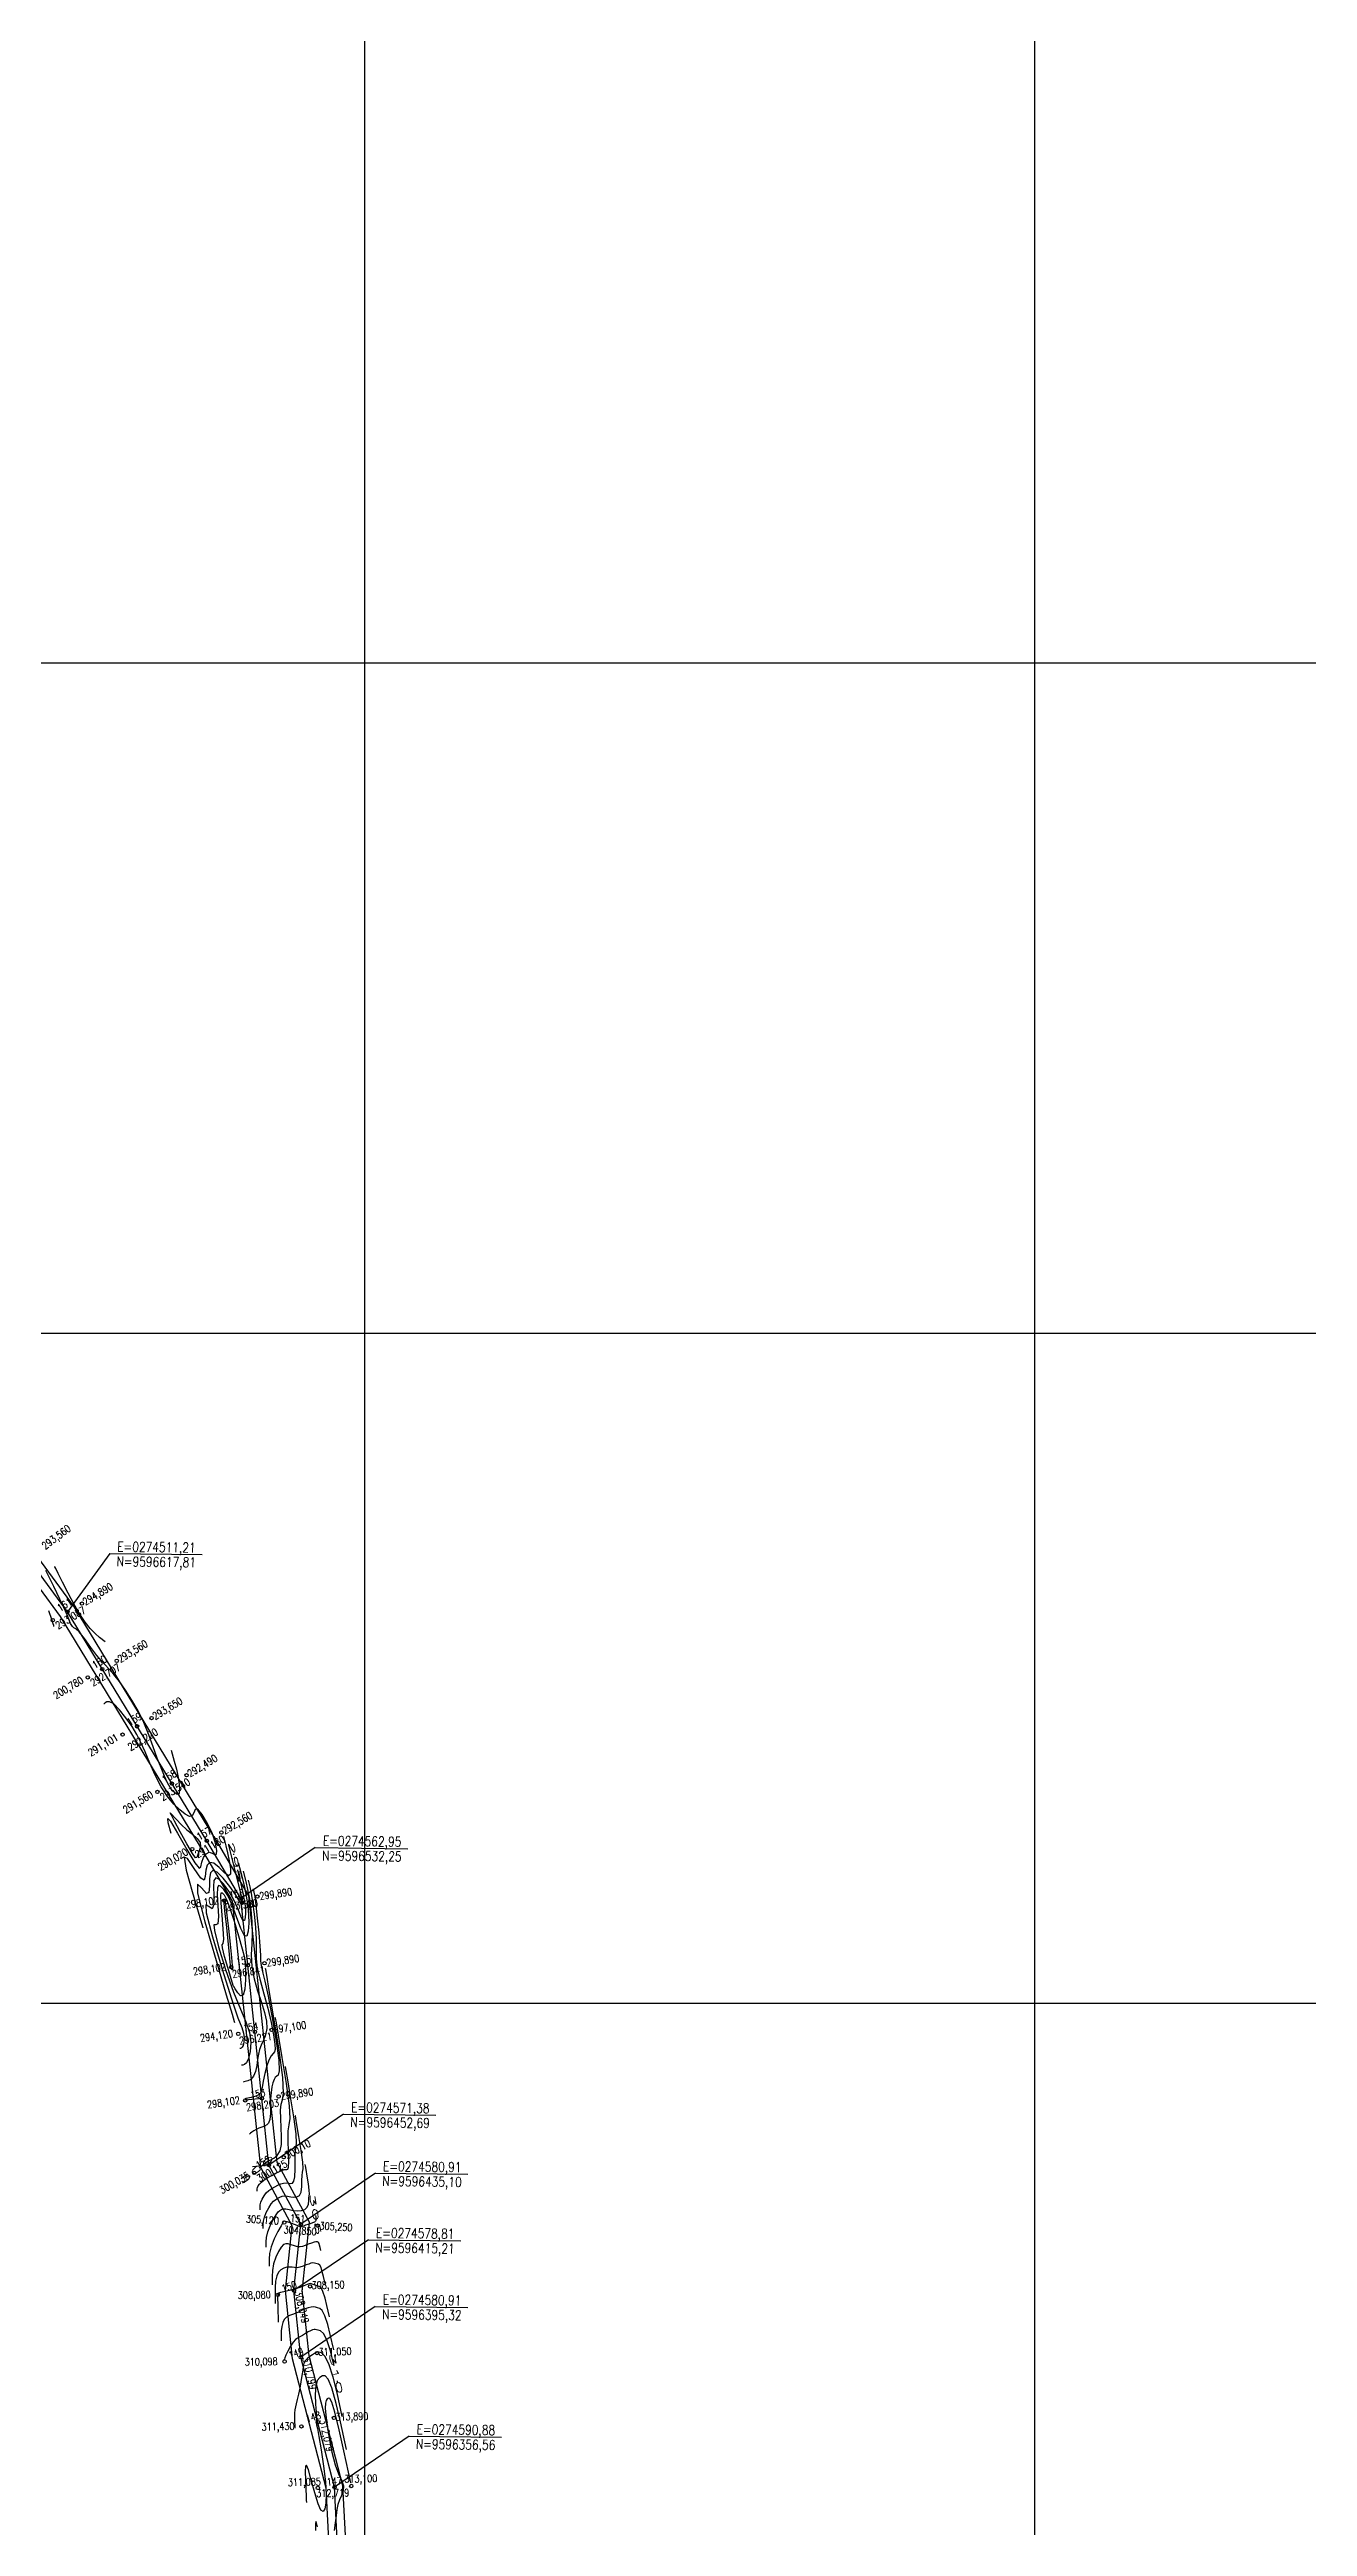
# Model space of a CAD drawing. Header units: millimetres. Extents: x 276147 to 291056, y 9594849 to 9609891.
# Drawn here: x 282791 to 283166, y 9607537 to 9608276 of the extents above; entities that cross this region are included whole.
import ezdxf
from ezdxf.enums import TextEntityAlignment as Align

# ---------------------------------------------------------------- set-up
doc = ezdxf.new("R2010")
doc.units = ezdxf.units.MM
doc.header["$LTSCALE"] = 10
doc.linetypes.add('CONTINUO', pattern=[0])
for name, color, linetype in [('Curvas mestras', 30, 'Continuous'), ('Curvas simples', 9, 'Continuous'), ('Curvas texto', 2, 'Continuous'), ('LINHA02', 8, 'Continuous'), ('TEXTO-PAPEL', 7, 'Continuous'), ('TEXTO02', 3, 'Continuous'), ('Top_malha_coord', 8, 'Continuous')]:
    doc.layers.add(name, color=color, linetype=linetype)
doc.styles.add('ROMANS', font='romans.shx', dxfattribs={"width": 0.8, "height": 4})
doc.styles.add('SIMPLEX', font='simplex', dxfattribs={"height": 0.2})

# ---------------------------------------------------------------- blocks, each defined once
blk = doc.blocks.new('Curvas')
at = {"layer": 'Curvas mestras', "linetype": 'CONTINUO'}
for points in [[(274560.769435, 9596544.539364, 295), (274560.832452, 9596544.28901, 295)], [(274561.966194, 9596539.784889, 295), (274562.029211, 9596539.534535, 295), (274562.873801, 9596536.077397, 295), (274563.629771, 9596532.778278, 295), (274564.116266, 9596530.261979, 295), (274564.347997, 9596528.399103, 295), (274564.388564, 9596526.871703, 295), (274564.286958, 9596525.492815, 295), (274564.033716, 9596524.599421, 295), (274563.604761, 9596524.659485, 295), (274562.971027, 9596525.978532, 295), (274562.083477, 9596528.212327, 295), (274560.888086, 9596530.854193, 295), (274559.387072, 9596533.4276, 295), (274557.807639, 9596535.576598, 295), (274556.433237, 9596536.975383, 295), (274555.489162, 9596537.349524, 295), (274554.968098, 9596536.630082, 295), (274554.804576, 9596534.79949, 295), (274554.88288, 9596532.051123, 295), (274554.88631, 9596529.422115, 295), (274554.447922, 9596528.160542, 295), (274553.418396, 9596528.842682, 295), (274552.518931, 9596529.357633, 295), (274552.688353, 9596526.922695, 295), (274554.538576, 9596519.760646, 295), (274557.373871, 9596510.116182, 295), (274560.171599, 9596501.239476, 295), (274562.119324, 9596495.614185, 295), (274563.24544, 9596492.657908, 295), (274563.788544, 9596491.021729, 295), (274563.963504, 9596489.608895, 295), (274563.890258, 9596488.331318, 295), (274563.665011, 9596487.353073, 295), (274563.377569, 9596486.786605, 295), (274563.092138, 9596486.537829, 295), (274562.866524, 9596486.461027, 295), (274562.742366, 9596486.433311, 295), (274562.696623, 9596486.4231, 295), (274562.690088, 9596486.421641, 295)], [(274568.449059, 9596450.854588, 300), (274569.454991, 9596451.638543, 300), (274570.334197, 9596452.313054, 300), (274570.894755, 9596452.716857, 300), (274571.324178, 9596452.96415, 300), (274571.904839, 9596453.237993, 300), (274572.819593, 9596453.714596, 300), (274573.853234, 9596454.542757, 300), (274574.691038, 9596455.86442, 300), (274575.098002, 9596457.768725, 300), (274575.15801, 9596460.133582, 300), (274575.034668, 9596462.784096, 300), (274574.884682, 9596465.514005, 300), (274574.837169, 9596467.991573, 300), (274575.014346, 9596469.853695, 300), (274575.441892, 9596471.093935, 300), (274575.759318, 9596473.132528, 300), (274575.509599, 9596477.746374, 300), (274574.409923, 9596485.93329, 300), (274572.874342, 9596495.574753, 300), (274571.491124, 9596503.773156, 300), (274570.709347, 9596508.354973, 300), (274570.421323, 9596510.04301, 300), (274570.380177, 9596510.284159, 300)], [(274585.279731, 9596436.545464, 305), (274585.352853, 9596436.086347, 305), (274585.405219, 9596435.696494, 305), (274585.417269, 9596435.474366, 305), (274585.403264, 9596435.360346, 305), (274585.385918, 9596435.255295, 305), (274585.366576, 9596435.082224, 305), (274585.261097, 9596434.852735, 305), (274584.963969, 9596434.60058, 305), (274584.409203, 9596434.353454, 305), (274583.688889, 9596434.114823, 305), (274582.934641, 9596433.882098, 305), (274582.260087, 9596433.656585, 305), (274581.706931, 9596433.455179, 305), (274581.29889, 9596433.298673, 305), (274581.031258, 9596433.208578, 305), (274580.785614, 9596433.209297, 305), (274580.41511, 9596433.325951, 305), (274579.815255, 9596433.568448, 305), (274579.050988, 9596433.885834, 305), (274578.229606, 9596434.211943, 305), (274577.450764, 9596434.490375, 305), (274576.783554, 9596434.703805, 305), (274576.289424, 9596434.844677, 305), (274576.006575, 9596434.911091, 305), (274575.880221, 9596434.923777, 305), (274575.832324, 9596434.90912, 305), (274575.771143, 9596434.840021, 305), (274575.550099, 9596434.475444, 305), (274575.008909, 9596433.520865, 305), (274574.068958, 9596431.796723, 305), (274572.978314, 9596429.583284, 305), (274572.066714, 9596427.275775, 305), (274571.579727, 9596425.219619, 305), (274571.426261, 9596423.561018, 305), (274571.431053, 9596422.396373, 305), (274571.448999, 9596421.77322, 305), (274571.455611, 9596421.543637, 305), (274571.456556, 9596421.51084, 305)], [(274590.826474, 9596391.728561, 310), (274590.681868, 9596392.376732, 310), (274589.718851, 9596396.214745, 310), (274588.673615, 9596399.508692, 310), (274587.678565, 9596401.408027, 310), (274586.802869, 9596402.187094, 310), (274586.099888, 9596402.401456, 310), (274585.596044, 9596402.508462, 310), (274585.21, 9596402.572583, 310), (274584.833483, 9596402.560074, 310), (274584.373383, 9596402.440821, 310), (274583.797254, 9596402.199244, 310), (274583.087811, 9596401.823394, 310), (274582.248862, 9596401.321899, 310), (274581.368568, 9596400.785695, 310), (274580.556182, 9596400.326293, 310), (274579.883762, 9596399.992427, 310), (274579.27459, 9596399.581712, 310), (274578.614755, 9596398.828981, 310), (274577.836511, 9596397.580025, 310), (274577.056774, 9596396.124453, 310), (274576.438626, 9596394.862829, 310), (274576.099858, 9596394.098508, 310), (274575.97709, 9596393.746012, 310), (274575.961654, 9596393.622656, 310), (274575.963066, 9596393.57362, 310), (274575.963586, 9596393.555555, 310), (274575.963661, 9596393.552974, 310)], [(274591.98242, 9596386.547217, 310), (274591.837815, 9596387.195388, 310)]]:
    blk.add_polyline3d(points, dxfattribs=at)
at = {"layer": 'Curvas simples', "linetype": 'CONTINUO'}
for points in [[(274505.57654, 9596617.184412, 292), (274506.515289, 9596614.5988, 292), (274506.919623, 9596613.301329, 292), (274507.037592, 9596612.760906, 292), (274507.078035, 9596612.5224, 292), (274507.092935, 9596612.434529, 292), (274507.095063, 9596612.421976, 292)], [(274542.205828, 9596575.49675, 293), (274543.134249, 9596572.184735, 293), (274543.748747, 9596569.810055, 293), (274544.282791, 9596567.374283, 293), (274544.59327, 9596565.271039, 293), (274544.67293, 9596563.654835, 293), (274544.548483, 9596562.620409, 293), (274544.247948, 9596562.217871, 293), (274543.804578, 9596562.318815, 293), (274543.252933, 9596562.750208, 293), (274542.620003, 9596563.392053, 293), (274541.902497, 9596564.336502, 293), (274541.089554, 9596565.728741, 293), (274540.173671, 9596567.680153, 293), (274539.160771, 9596570.166892, 293), (274538.060136, 9596573.131303, 293), (274536.870775, 9596576.493309, 293), (274535.550608, 9596580.083126, 293), (274534.047284, 9596583.708545, 293), (274532.333421, 9596587.196584, 293), (274530.481515, 9596590.451166, 293), (274528.589029, 9596593.395438, 293), (274526.75303, 9596595.957404, 293), (274525.06899, 9596598.084476, 293), (274523.631982, 9596599.728922, 293), (274522.471964, 9596600.934571, 293), (274521.358424, 9596602.111492, 293), (274519.995733, 9596603.761313, 293), (274518.208195, 9596606.172756, 293), (274516.299842, 9596608.782902, 293), (274514.694637, 9596610.815926, 293), (274513.696827, 9596611.743508, 293), (274513.131792, 9596612.027356, 293), (274512.705194, 9596612.376689, 293), (274512.189453, 9596613.315788, 293), (274511.624025, 9596614.629199, 293), (274511.115126, 9596615.916532, 293), (274510.695002, 9596616.961511, 293), (274510.100025, 9596618.284308, 293), (274508.992602, 9596620.589208, 293), (274507.146317, 9596624.344426, 293), (274504.779483, 9596629.073897, 293)], [(274522.530075, 9596607.798857, 294), (274520.810059, 9596609.142641, 294), (274519.501443, 9596610.288208, 294), (274518.017347, 9596611.805799, 294), (274516.48522, 9596613.704248, 294), (274514.894984, 9596616.052135, 294), (274513.202182, 9596618.932973, 294), (274511.414589, 9596622.306186, 294), (274509.748917, 9596625.634839, 294), (274508.474112, 9596628.257901, 294), (274507.777642, 9596629.700442, 294), (274507.521047, 9596630.231904, 294), (274507.484391, 9596630.307827, 294)], [(274542.237547, 9596550.626672, 292), (274541.306202, 9596553.838448, 292), (274541.156492, 9596555.075228, 292), (274541.977523, 9596554.338355, 292), (274544.132245, 9596550.752756, 292), (274546.901406, 9596545.866712, 292), (274549.295202, 9596541.834341, 292), (274550.584016, 9596540.279027, 292), (274551.078975, 9596540.701211, 292), (274551.351393, 9596542.070596, 292), (274551.859407, 9596543.484431, 292), (274552.608452, 9596544.550138, 292), (274553.490784, 9596545.002684, 292), (274554.392109, 9596544.738764, 292), (274555.171934, 9596544.301992, 292), (274555.683212, 9596544.397712, 292), (274555.792616, 9596545.565986, 292), (274555.421691, 9596547.68574, 292), (274554.505699, 9596550.47062, 292), (274553.065011, 9596553.555551, 292), (274551.460435, 9596556.260572, 292), (274550.137889, 9596557.827004, 292), (274549.401891, 9596557.782928, 292), (274548.991363, 9596556.803478, 292), (274548.503831, 9596555.850548, 292), (274547.618857, 9596555.695748, 292), (274546.344154, 9596556.349534, 292), (274544.769476, 9596557.632075, 292), (274542.987623, 9596559.404716, 292), (274541.103598, 9596561.693497, 292), (274539.22545, 9596564.565633, 292), (274537.450049, 9596568.001152, 292), (274535.829526, 9596571.631332, 292), (274534.40483, 9596575.000263, 292), (274533.172186, 9596577.785932, 292), (274531.948928, 9596580.201913, 292), (274530.507668, 9596582.595675, 292), (274528.712691, 9596585.172293, 292), (274526.794988, 9596587.56726, 292), (274525.077222, 9596589.273673, 292), (274523.812699, 9596589.94664, 292), (274522.977282, 9596589.889304, 292), (274522.477474, 9596589.56682, 292), (274522.221911, 9596589.355703, 292), (274522.127756, 9596589.277924, 292), (274522.114306, 9596589.266812, 292)], [(274557.830554, 9596549.757918, 293), (274558.535404, 9596546.943932, 293), (274559.030813, 9596544.822812, 293), (274559.520225, 9596542.452374, 293), (274559.87702, 9596540.162699, 293), (274559.892974, 9596538.467778, 293), (274559.339461, 9596537.927581, 293), (274558.095857, 9596538.840423, 293), (274556.473547, 9596540.458011, 293), (274554.891919, 9596541.770395, 293), (274553.693227, 9596541.985038, 293), (274552.911205, 9596541.179036, 293), (274552.502454, 9596539.646894, 293), (274552.346943, 9596537.817848, 293), (274552.018114, 9596536.660057, 293), (274551.012775, 9596537.276408, 293), (274549.091763, 9596540.131907, 293), (274547.072024, 9596543.140024, 293), (274546.034532, 9596543.576344, 293), (274546.711608, 9596539.644424, 293), (274548.440967, 9596533.259699, 293), (274550.211669, 9596527.265579, 293), (274551.235131, 9596523.851901, 293), (274551.612196, 9596522.59423, 293), (274551.666062, 9596522.414563, 293)], [(274559.299995, 9596547.148641, 294), (274560.814742, 9596541.145436, 294), (274561.813493, 9596537.157063, 294), (274562.673692, 9596533.660305, 294), (274563.173332, 9596531.507274, 294), (274563.372937, 9596530.437261, 294), (274563.40366, 9596529.911349, 294), (274563.373607, 9596529.503509, 294), (274563.298705, 9596529.239265, 294), (274563.171831, 9596529.257031, 294), (274562.948075, 9596529.695252, 294), (274562.431365, 9596530.692519, 294), (274561.387842, 9596532.387454, 294), (274559.700767, 9596534.770068, 294), (274557.721893, 9596537.235911, 294), (274555.920096, 9596539.031922, 294), (274554.667496, 9596539.566254, 294), (274553.949189, 9596538.89193, 294), (274553.653515, 9596537.223192, 294), (274553.614912, 9596534.934485, 294), (274553.452212, 9596533.041086, 294), (274552.730349, 9596532.718475, 294), (274551.28212, 9596534.397103, 294), (274550.011803, 9596535.527292, 294), (274550.091541, 9596532.814333, 294), (274552.266724, 9596524.213619, 294), (274555.575732, 9596512.68095, 294), (274558.630189, 9596502.422231, 294), (274560.364389, 9596496.637943, 294), (274561.003304, 9596494.506889, 294), (274561.094578, 9596494.202453, 294)], [(274562.238876, 9596541.930087, 296), (274563.24368, 9596537.923634, 296), (274563.934108, 9596534.99773, 296), (274564.585851, 9596531.896251, 296), (274565.0592, 9596529.016685, 296), (274565.323056, 9596526.360946, 296), (274565.373468, 9596523.832056, 296), (274565.200309, 9596521.482122, 296), (274564.768727, 9596519.959577, 296), (274564.037692, 9596520.061939, 296), (274562.993979, 9596522.261812, 296), (274561.735589, 9596525.732135, 296), (274560.38833, 9596529.320932, 296), (274559.073377, 9596532.085132, 296), (274557.893385, 9596533.917285, 296), (274556.946378, 9596534.918844, 296), (274556.310828, 9596535.132794, 296), (274555.987007, 9596534.368233, 296), (274555.955637, 9596532.375788, 296), (274556.150848, 9596529.16776, 296), (274556.320409, 9596525.803144, 296), (274556.165495, 9596523.602609, 296), (274555.547297, 9596523.31286, 296), (274554.967061, 9596523.384757, 296), (274555.086047, 9596521.695198, 296), (274556.362709, 9596516.804651, 296), (274558.444289, 9596510.007866, 296), (274560.775221, 9596503.283166, 296), (274562.86867, 9596498.161819, 296), (274564.512715, 9596494.386886, 296), (274565.564162, 9596491.254375, 296), (274565.937941, 9596488.236048, 296), (274565.781461, 9596485.506679, 296), (274565.300251, 9596483.416793, 296), (274564.68617, 9596482.206611, 296), (274564.076385, 9596481.675135, 296), (274563.594393, 9596481.511059, 296), (274563.329145, 9596481.451846, 296), (274563.231422, 9596481.430031, 296), (274563.217462, 9596481.426915, 296)], [(274563.708317, 9596539.32081, 297), (274564.458148, 9596536.312732, 297), (274564.994415, 9596533.918064, 297), (274565.54193, 9596531.014224, 297), (274566.0031, 9596527.777566, 297), (274566.305844, 9596524.372201, 297), (274566.38446, 9596520.95918, 297), (274566.234547, 9596517.648891, 297), (274566.096915, 9596514.349061, 297), (274566.273679, 9596510.916757, 297), (274566.970525, 9596507.275076, 297), (274568.007439, 9596503.611255, 297), (274569.107979, 9596500.178564, 297), (274570.022347, 9596497.179029, 297), (274570.607318, 9596494.609705, 297), (274570.746309, 9596492.416407, 297), (274570.38716, 9596490.541663, 297), (274569.735407, 9596488.914877, 297), (274569.061012, 9596487.46217, 297), (274568.574385, 9596486.099949, 297), (274568.247742, 9596484.705775, 297), (274567.993753, 9596483.147498, 297), (274567.724047, 9596481.366098, 297), (274567.346103, 9596479.595078, 297), (274566.766364, 9596478.141076, 297), (274565.944659, 9596477.229747, 297), (274565.054369, 9596476.762831, 297), (274564.322261, 9596476.56109, 297), (274563.915924, 9596476.470381, 297), (274563.766221, 9596476.436962, 297), (274563.744835, 9596476.432188, 297)], [(274565.177757, 9596536.711533, 298), (274565.672617, 9596534.701831, 298), (274566.054723, 9596532.838397, 298), (274566.49801, 9596530.132197, 298), (274566.952111, 9596526.571119, 298), (274567.329517, 9596522.64482, 298), (274567.533436, 9596518.968403, 298), (274567.531935, 9596515.963436, 298), (274567.552535, 9596513.277348, 298), (274567.887619, 9596510.364032, 298), (274568.732896, 9596506.812848, 298), (274569.897382, 9596502.755032, 298), (274571.093416, 9596498.457283, 298), (274572.076772, 9596494.219996, 298), (274572.776956, 9596490.478333, 298), (274573.166902, 9596487.701152, 298), (274573.234301, 9596486.177517, 298), (274573.025857, 9596485.477334, 298), (274572.603027, 9596484.99072, 298), (274572.0297, 9596484.200823, 298), (274571.379494, 9596482.962917, 298), (274570.728458, 9596481.225311, 298), (274570.144453, 9596479.021347, 298), (274569.662584, 9596476.724517, 298), (274569.309769, 9596474.793347, 298), (274569.071803, 9596473.564375, 298), (274568.769986, 9596472.886183, 298), (274568.184497, 9596472.485365, 298), (274567.188932, 9596472.140292, 298), (274566.030575, 9596471.836455, 298), (274565.05013, 9596471.611121, 298), (274564.502703, 9596471.488917, 298), (274564.30102, 9596471.443894, 298), (274564.272208, 9596471.437462, 298)], [(274566.647198, 9596534.102256, 299), (274566.887086, 9596533.09093, 299), (274567.11503, 9596531.75873, 299), (274567.454089, 9596529.250171, 299), (274567.901121, 9596525.364671, 299), (274568.35319, 9596520.917438, 299), (274568.682412, 9596516.977625, 299), (274568.81202, 9596514.328376, 299), (274568.869732, 9596512.608789, 299), (274569.034381, 9596511.171951, 299), (274569.454649, 9596509.369436, 299), (274570.15859, 9596506.546757, 299), (274571.144108, 9596502.047914, 299), (274572.354366, 9596495.623912, 299), (274573.513582, 9596488.653777, 299), (274574.291237, 9596482.923543, 299), (274574.455969, 9596479.742749, 299), (274574.173031, 9596478.514967, 299), (274573.706835, 9596478.167275, 299), (274573.27407, 9596477.795734, 299), (274572.900549, 9596477.172319, 299), (274572.564362, 9596476.237987, 299), (274572.254387, 9596474.947712, 299), (274572.002642, 9596473.312547, 299), (274571.851932, 9596471.357566, 299), (274571.816025, 9596469.161792, 299), (274571.792553, 9596467.020054, 299), (274571.650112, 9596465.281133, 299), (274571.287949, 9596464.193746, 299), (274570.727913, 9596463.606354, 299), (274570.022506, 9596463.267354, 299), (274569.225558, 9596462.963655, 299), (274568.396215, 9596462.636211, 299), (274567.594951, 9596462.264484, 299), (274566.878987, 9596461.844184, 299), (274566.29253, 9596461.435999, 299), (274565.876532, 9596461.116861, 299), (274565.653375, 9596460.94166, 299), (274565.571159, 9596460.877112, 299), (274565.559414, 9596460.867891, 299)], [(274567.850871, 9596443.877132, 301), (274567.844983, 9596444.275606, 301), (274567.874811, 9596444.597972, 301), (274567.969462, 9596444.997608, 301), (274568.168165, 9596445.459353, 301), (274568.530808, 9596445.982354, 301), (274569.122446, 9596446.569335, 301), (274569.981759, 9596447.217032, 301), (274571.041939, 9596447.898245, 301), (274572.209807, 9596448.579785, 301), (274573.390286, 9596449.222563, 301), (274574.480725, 9596449.763867, 301), (274575.376576, 9596450.135085, 301), (274576.006408, 9596450.295377, 301), (274576.43125, 9596450.314999, 301), (274576.745251, 9596450.291982, 301), (274577.01734, 9596450.38826, 301), (274577.215586, 9596451.021387, 301), (274577.282841, 9596452.67282, 301), (274577.200233, 9596455.575293, 301), (274577.101988, 9596458.966652, 301), (274577.160607, 9596461.836019, 301), (274577.455483, 9596463.621885, 301), (274577.693573, 9596465.560229, 301), (274577.488723, 9596469.336398, 301), (274576.598509, 9596475.963901, 301), (274575.35542, 9596483.768895, 301), (274574.235672, 9596490.405697, 301), (274573.602804, 9596494.114787, 301), (274573.369643, 9596495.481294, 301), (274573.336334, 9596495.676509, 301)], [(274568.752292, 9596438.285559, 302), (274568.740303, 9596439.096959, 302), (274568.80104, 9596439.753384, 302), (274568.993775, 9596440.56715, 302), (274569.370702, 9596441.490336, 302), (274569.915346, 9596442.435946, 302), (274570.594061, 9596443.307217, 302), (274571.373844, 9596444.031635, 302), (274572.22424, 9596444.633689, 302), (274573.115436, 9596445.162119, 302), (274574.017289, 9596445.646507, 302), (274574.898341, 9596446.039799, 302), (274575.726804, 9596446.275783, 302), (274576.47892, 9596446.318197, 302), (274577.163036, 9596446.250575, 302), (274577.79553, 9596446.186405, 302), (274578.377408, 9596446.275696, 302), (274578.848199, 9596446.814552, 302), (274579.132064, 9596448.135601, 302), (274579.194394, 9596450.388977, 302), (274579.165503, 9596452.994836, 302), (274579.216935, 9596455.190838, 302), (274579.442429, 9596456.5565, 302), (274579.624497, 9596458.038763, 302), (274579.467847, 9596460.926422, 302), (274578.787095, 9596465.994513, 302), (274577.836497, 9596471.963038, 302), (274576.98022, 9596477.038239, 302), (274576.496262, 9596479.874602, 302), (274576.317962, 9596480.919578, 302), (274576.292491, 9596481.06886, 302)], [(274569.653713, 9596432.693986, 303), (274569.635622, 9596433.918312, 303), (274569.727269, 9596434.908795, 303), (274570.018088, 9596436.136692, 303), (274570.57324, 9596437.521319, 303), (274571.299883, 9596438.889539, 303), (274572.065677, 9596440.0451, 303), (274572.765929, 9596440.846238, 303), (274573.406541, 9596441.369133, 303), (274574.021066, 9596441.744453, 303), (274574.644292, 9596442.070451, 303), (274575.315956, 9596442.315731, 303), (274576.077032, 9596442.416481, 303), (274576.951431, 9596442.341016, 303), (274577.894822, 9596442.186152, 303), (274578.845809, 9596442.080829, 303), (274579.737476, 9596442.163132, 303), (274580.480813, 9596442.607717, 303), (274580.981288, 9596443.598382, 303), (274581.188556, 9596445.202661, 303), (274581.229018, 9596447.023019, 303), (274581.273263, 9596448.545657, 303), (274581.429374, 9596449.491116, 303), (274581.555421, 9596450.517298, 303), (274581.446971, 9596452.516446, 303), (274580.975681, 9596456.025124, 303), (274580.317575, 9596460.15718, 303), (274579.724768, 9596463.670781, 303), (274579.38972, 9596465.634417, 303), (274579.266281, 9596466.357862, 303), (274579.248647, 9596466.461211, 303)], [(274570.555134, 9596427.102413, 304), (274570.530941, 9596428.739665, 304), (274570.653498, 9596430.064207, 304), (274571.042401, 9596431.706234, 304), (274571.775777, 9596433.552301, 304), (274572.684421, 9596435.343131, 304), (274573.537293, 9596436.782983, 304), (274574.158014, 9596437.660841, 304), (274574.588842, 9596438.104577, 304), (274574.926695, 9596438.326786, 304), (274575.271295, 9596438.494396, 304), (274575.733571, 9596438.591663, 304), (274576.42726, 9596438.557179, 304), (274577.423943, 9596438.363836, 304), (274578.626608, 9596438.121729, 304), (274579.896088, 9596437.975253, 304), (274581.097543, 9596438.050569, 304), (274582.113426, 9596438.400882, 304), (274582.830511, 9596439.061164, 304), (274583.182717, 9596440.016344, 304), (274583.292533, 9596441.051202, 304), (274583.32959, 9596441.900476, 304), (274583.416319, 9596442.425731, 304), (274583.486345, 9596442.995832, 304), (274583.426095, 9596444.10647, 304), (274583.164267, 9596446.055736, 304), (274582.798653, 9596448.351322, 304), (274582.469315, 9596450.303323, 304), (274582.283178, 9596451.394232, 304), (274582.214601, 9596451.796145, 304), (274582.204804, 9596451.853562, 304)], [(274586.860382, 9596426.165561, 306), (274586.655032, 9596427.08601, 306), (274586.502976, 9596427.692012, 306), (274586.337939, 9596428.212109, 306), (274586.17815, 9596428.513071, 306), (274586.02115, 9596428.643545, 306), (274585.859307, 9596428.697652, 306), (274585.669127, 9596428.743207, 306), (274585.363654, 9596428.742811, 306), (274584.840071, 9596428.632763, 306), (274584.041237, 9596428.373812, 306), (274583.092728, 9596428.024507, 306), (274582.1658, 9596427.667851, 306), (274581.382265, 9596427.382066, 306), (274580.666155, 9596427.226275, 306), (274579.892058, 9596427.254823, 306), (274578.977457, 9596427.48862, 306), (274578.011416, 9596427.814842, 306), (274577.125893, 9596428.087227, 306), (274576.408323, 9596428.16128, 306), (274575.768045, 9596427.899558, 306), (274575.069879, 9596427.166382, 306), (274574.232694, 9596425.878659, 306), (274573.391579, 9596424.16363, 306), (274572.735675, 9596422.201124, 306), (274572.400667, 9596420.184158, 306), (274572.308419, 9596418.358512, 306), (274572.327338, 9596416.983155, 306), (274572.348898, 9596416.234493, 306), (274572.356842, 9596415.95867, 306), (274572.357977, 9596415.919267, 306)], [(274588.140892, 9596416.260975, 307), (274587.661741, 9596418.408691, 307), (274587.306945, 9596419.822696, 307), (274586.921858, 9596421.036255, 307), (274586.549017, 9596421.738498, 307), (274586.182683, 9596422.042939, 307), (274585.80505, 9596422.169189, 307), (274585.39954, 9596422.290341, 307), (274584.954478, 9596422.393426, 307), (274584.459418, 9596422.418958, 307), (274583.900658, 9596422.321809, 307), (274583.251483, 9596422.114282, 307), (274582.481924, 9596421.823038, 307), (274581.584467, 9596421.485765, 307), (274580.641429, 9596421.184252, 307), (274579.75758, 9596421.011313, 307), (274579.002649, 9596421.023192, 307), (274578.306187, 9596421.129848, 307), (274577.562702, 9596421.204672, 307), (274576.701639, 9596421.136539, 307), (274575.792191, 9596420.87628, 307), (274574.938488, 9596420.390213, 307), (274574.229957, 9596419.637187, 307), (274573.697215, 9596418.546162, 307), (274573.356178, 9596417.038628, 307), (274573.207249, 9596415.12267, 307), (274573.188783, 9596413.152753, 307), (274573.223623, 9596411.569937, 307), (274573.248798, 9596410.695766, 307), (274573.258073, 9596410.373702, 307), (274573.259398, 9596410.327693, 307)], [(274589.421401, 9596406.356389, 308), (274588.66845, 9596409.731371, 308), (274588.110914, 9596411.953379, 308), (274587.505777, 9596413.860401, 308), (274586.919883, 9596414.963926, 308), (274586.344216, 9596415.442333, 308), (274585.750793, 9596415.640725, 308), (274585.129953, 9596415.837475, 308), (274584.545302, 9596416.044042, 308), (274584.078765, 9596416.205154, 308), (274583.760079, 9596416.269807, 308), (274583.410238, 9596416.204057, 308), (274582.798047, 9596415.978226, 308), (274581.78667, 9596415.589464, 308), (274580.616703, 9596415.142228, 308), (274579.623102, 9596414.767802, 308), (274579.02784, 9596414.557763, 308), (274578.600957, 9596414.444855, 308), (274577.999511, 9596414.322116, 308), (274576.994955, 9596414.111797, 308), (274575.816337, 9596413.853001, 308), (274574.807097, 9596413.614044, 308), (274574.227219, 9596413.395715, 308), (274574.002851, 9596412.928694, 308), (274573.976682, 9596411.876132, 308), (274574.013831, 9596410.061181, 308), (274574.069146, 9596407.946993, 308), (274574.119907, 9596406.15672, 308), (274574.148697, 9596405.157039, 308), (274574.159303, 9596404.788735, 308), (274574.160819, 9596404.73612, 308)], [(274590.701911, 9596396.451803, 309), (274589.675159, 9596401.054052, 309), (274588.914882, 9596404.084062, 309), (274588.089696, 9596406.684547, 309), (274587.298537, 9596408.18625, 309), (274586.568046, 9596408.816904, 309), (274585.906789, 9596409.028483, 309), (274585.306874, 9596409.183835, 309), (274584.694562, 9596409.28929, 309), (274583.979656, 9596409.262049, 309), (274583.108706, 9596409.047298, 309), (274582.175254, 9596408.702179, 309), (274581.30959, 9596408.311816, 309), (274580.598523, 9596407.946721, 309), (274579.954937, 9596407.618946, 309), (274579.248235, 9596407.325925, 309), (274578.391598, 9596407.050898, 309), (274577.473326, 9596406.720312, 309), (274576.625499, 9596406.246417, 309), (274575.956372, 9596405.557072, 309), (274575.478901, 9596404.642572, 309), (274575.182218, 9596403.50882, 309), (274575.046993, 9596402.201505, 309), (274575.020051, 9596400.92545, 309), (274575.039756, 9596399.925263, 309), (274575.055578, 9596399.37587, 309), (274575.061407, 9596399.173463, 309), (274575.06224, 9596399.144547, 309)], [(274593.26293, 9596376.642631, 311), (274591.688577, 9596383.699413, 311), (274590.52282, 9596388.345429, 311), (274589.257534, 9596392.332838, 311), (274588.058593, 9596394.629804, 311), (274587.037693, 9596395.557283, 311), (274586.292988, 9596395.774429, 311), (274585.885213, 9596395.833088, 311), (274585.725437, 9596395.855875, 311), (274585.687309, 9596395.858099, 311), (274585.661048, 9596395.849543, 311), (274585.603154, 9596395.8179, 311), (274585.486695, 9596395.74534, 311), (274585.279263, 9596395.610243, 311), (274584.926534, 9596395.375841, 311), (274584.368707, 9596395.001579, 311), (274583.591539, 9596394.465673, 311), (274582.763013, 9596393.821426, 311), (274582.096672, 9596393.140916, 311), (274581.741679, 9596392.45384, 311), (274581.589677, 9596391.620387, 311), (274581.467929, 9596390.458364, 311), (274581.240698, 9596388.85415, 311), (274580.920236, 9596386.968397, 311), (274580.555797, 9596385.030325, 311), (274580.191188, 9596383.240367, 311), (274579.848447, 9596381.683801, 311), (274579.544164, 9596380.417115, 311), (274579.294384, 9596379.447619, 311), (274579.112961, 9596378.58589, 311), (274579.013199, 9596377.593324, 311), (274578.99928, 9596376.322937, 311), (274579.0389, 9596374.994221, 311), (274579.09063, 9596373.918287, 311), (274579.121576, 9596373.323067, 311), (274579.132977, 9596373.103775, 311), (274579.134606, 9596373.072447, 311)], [(274594.543439, 9596366.738045, 312), (274592.705855, 9596375.020618, 312), (274591.411336, 9596380.464312, 312), (274590.126801, 9596385.117159, 312), (274589.06236, 9596387.752131, 312), (274588.172439, 9596388.702699, 312), (274587.347545, 9596388.692457, 312), (274586.52097, 9596388.280084, 312), (274585.797138, 9596387.364603, 312), (274585.323259, 9596385.680123, 312), (274585.193951, 9596383.128347, 312), (274585.293463, 9596380.281344, 312), (274585.453456, 9596377.878776, 312), (274585.538945, 9596376.468766, 312), (274585.54837, 9596375.833266, 312), (274585.513527, 9596375.562688, 312), (274585.466466, 9596375.314897, 312), (274585.440265, 9596375.017577, 312), (274585.468255, 9596374.665866, 312), (274585.587194, 9596374.157062, 312), (274585.847539, 9596372.997113, 312), (274586.303173, 9596370.594129, 312), (274586.964793, 9596366.619409, 312), (274587.670365, 9596361.79702, 312), (274588.21467, 9596357.114216, 312), (274588.437837, 9596353.381346, 312), (274588.36138, 9596350.701121, 312), (274588.052161, 9596348.999346, 312), (274587.564321, 9596348.257931, 312), (274586.901112, 9596348.683215, 312), (274586.053065, 9596350.537646, 312), (274585.041984, 9596353.838002, 312), (274584.014762, 9596357.618393, 312), (274583.149565, 9596360.667257, 312), (274582.583372, 9596362.028618, 312), (274582.288414, 9596361.768835, 312), (274582.195735, 9596360.209852, 312), (274582.23703, 9596357.740305, 312), (274582.3466, 9596355.015604, 312), (274582.459399, 9596352.757851, 312), (274582.524653, 9596351.502741, 312), (274582.548694, 9596351.040332, 312), (274582.552128, 9596350.974274, 312)], [(274595.823949, 9596356.833459, 313), (274593.723689, 9596366.341746, 313), (274592.304302, 9596372.582574, 313), (274591.011087, 9596377.899383, 313), (274590.125187, 9596380.886953, 313), (274589.564409, 9596381.978119, 313), (274589.155722, 9596382.065231, 313), (274588.766778, 9596381.867412, 313), (274588.427954, 9596381.410888, 313), (274588.210309, 9596380.548656, 313), (274588.175108, 9596379.132009, 313), (274588.34444, 9596377.005412, 313), (274588.730597, 9596374.011619, 313), (274589.338511, 9596370.140196, 313), (274590.143655, 9596365.967929, 313), (274591.114135, 9596362.218413, 313), (274592.177685, 9596359.434477, 313), (274593.100539, 9596357.435881, 313), (274593.608552, 9596355.861624, 313), (274593.52181, 9596354.409953, 313), (274593.037308, 9596353.016123, 313), (274592.44627, 9596351.674638, 313), (274591.982983, 9596350.348652, 313), (274591.653992, 9596348.875903, 313), (274591.408906, 9596347.062777, 313), (274591.181736, 9596344.834968, 313), (274590.844105, 9596342.595397, 313)], [(274585.900193, 9596343.675534, 313), (274585.554331, 9596344.825024, 313), (274585.345516, 9596345.260631, 313), (274585.262324, 9596344.631247, 313), (274585.302538, 9596342.602058, 313)]]:
    blk.add_polyline3d(points, dxfattribs=at)
for points in [[(274541.872273, 9596556.828727, 291), (274543.763151, 9596554.765111, 291), (274545.212889, 9596553.280563, 291), (274546.876754, 9596551.748498, 291), (274548.564337, 9596550.383815, 291), (274549.991736, 9596549.150381, 291), (274550.851674, 9596547.949305, 291), (274550.953784, 9596546.711389, 291), (274550.57532, 9596545.486203, 291), (274550.110442, 9596544.353009, 291), (274549.819371, 9596543.476716, 291), (274549.426572, 9596543.364814, 291), (274548.522572, 9596544.610439, 291), (274546.866867, 9596547.506017, 291), (274544.894836, 9596551.141137, 291), (274543.210825, 9596554.30468, 291), (274542.268881, 9596556.080861, 291), (274541.921849, 9596556.735244, 291), (274541.872273, 9596556.828727, 291)], [(274560.707165, 9596505.202535, 297), (274559.103676, 9596510.569873, 297), (274558.135464, 9596513.932446, 297), (274557.483741, 9596516.467701, 297), (274557.415191, 9596517.411881, 297), (274557.676198, 9596517.783037, 297), (274557.883068, 9596519.044676, 297), (274557.754507, 9596522.184174, 297), (274557.418816, 9596526.284398, 297), (274557.106698, 9596529.952086, 297), (274557.005916, 9596532.106384, 297), (274557.132493, 9596532.916065, 297), (274557.459519, 9596532.862306, 297), (274557.973001, 9596532.278977, 297), (274558.710634, 9596530.910709, 297), (274559.723037, 9596528.354823, 297), (274561.005304, 9596524.453611, 297), (274562.330446, 9596520.029248, 297), (274563.415955, 9596516.148882, 297), (274564.052545, 9596513.55479, 297), (274564.323836, 9596511.689778, 297), (274564.386671, 9596509.671781, 297), (274564.353895, 9596506.932043, 297), (274564.16235, 9596504.155038, 297), (274563.704879, 9596502.338549, 297), (274562.934869, 9596502.169456, 297), (274562.047889, 9596503.091027, 297), (274561.300055, 9596504.235629, 297), (274560.882836, 9596504.916044, 297), (274560.729124, 9596505.166724, 297), (274560.707165, 9596505.202535, 297)], [(274560.179792, 9596510.197512, 298), (274560.031375, 9596510.694308, 298), (274559.941758, 9596511.005544, 298), (274559.881435, 9596511.240205, 298), (274559.863322, 9596511.439005, 298), (274559.805099, 9596512.253215, 298), (274559.600641, 9596514.486743, 298), (274559.188605, 9596518.565203, 298), (274558.686785, 9596523.401035, 298), (274558.257758, 9596527.528384, 298), (274558.024824, 9596529.844536, 298), (274557.954159, 9596530.699335, 298), (274557.97266, 9596530.805767, 298), (274558.020187, 9596530.751775, 298), (274558.088462, 9596530.625129, 298), (274558.182169, 9596530.388559, 298), (274558.312623, 9596529.916059, 298), (274558.517658, 9596528.726688, 298), (274558.841737, 9596526.250774, 298), (274559.300796, 9596522.222796, 298), (274559.796655, 9596517.593852, 298), (274560.202608, 9596513.619197, 298), (274560.42318, 9596511.248858, 298), (274560.487832, 9596510.211965, 298), (274560.457257, 9596509.932425, 298), (274560.385986, 9596509.916774, 298), (274560.303888, 9596510.002073, 298), (274560.234669, 9596510.108017, 298), (274560.196052, 9596510.170995, 298), (274560.181825, 9596510.194198, 298), (274560.179792, 9596510.197512, 298)]]:
    blk.add_polyline3d(points, close=True, dxfattribs=at)
at = {"layer": 'Curvas texto', "style": 'SIMPLEX'}
for s, rotation, width, p, p2 in [('295', 284.128527311, 3.299405, (274559.118782, 9596548.024533, 295), (274562.225239, 9596535.683219, 295)), ('300', 38.116160529, 3.299405, (274563.147667, 9596445.742075, 300), (274573.160205, 9596453.597469, 300)), ('305', 279.623688687, 3.299405, (274583.417134, 9596443.043896, 305), (274585.544667, 9596430.496716, 305)), ('310', 282.576605277, 3.563358, (274589.2146, 9596395.509126, 310), (274591.98568, 9596383.088206, 310))]:
    blk.add_text(s, height=1.5, rotation=rotation, dxfattribs=dict(at, width=width)).set_placement(p, p2, align=Align.FIT)

msp = doc.modelspace()

# ---------------------------------------------------------------- linework, layer by layer
at = {"layer": 'LINHA02'}
for p, q in [((282808.94, 9607827.11), (282796.31, 9607809.68)), ((282808.94, 9607827.11), (282836.54, 9607826.76)), ((282870.31, 9607739.31), (282848.08, 9607724.11)), ((282870.31, 9607739.31), (282897.9, 9607738.97)), ((282878.71, 9607659.75), (282856.48, 9607644.55)), ((282878.71, 9607659.75), (282906.3, 9607659.41)), ((282888.24, 9607642.17), (282866.01, 9607626.97)), ((282888.24, 9607642.17), (282915.83, 9607641.83)), ((282886.14, 9607622.28), (282863.91, 9607607.08)), ((282886.14, 9607622.28), (282913.74, 9607621.94)), ((282888.21, 9607602.39), (282865.98, 9607587.19)), ((282888.21, 9607602.39), (282915.8, 9607602.04)), ((282898.28, 9607563.68), (282876.05, 9607548.47)), ((282898.28, 9607563.68), (282925.87, 9607563.33))]:
    msp.add_line(p, q, dxfattribs=at)
at = {"layer": 'TEXTO-PAPEL', "color": 7, "linetype": 'Continuous'}
for p, q in [((282796.31, 9607809.68), (282760.87, 9607858.09)), ((282837.92, 9607741.36), (282796.31, 9607809.68)), ((282848.05, 9607724.11), (282837.92, 9607741.36)), ((282856.48, 9607644.55), (282848.05, 9607724.11)), ((282854.38, 9607664.44), (282849.4, 9607663.92)), ((282856.48, 9607644.55), (282851.51, 9607644.03)), ((282866.01, 9607626.97), (282856.48, 9607644.55)), ((282863.91, 9607607.08), (282866.01, 9607626.97)), ((282865.98, 9607587.19), (282863.91, 9607607.08)), ((282876.05, 9607548.47), (282865.98, 9607587.19)), ((282878.11, 9607508.53), (282876.05, 9607548.47))]:
    msp.add_line(p, q, dxfattribs=at)
for centre in [(282796.31, 9607809.68), (282800.65, 9607812.15), (282791.96, 9607807.21), (282806.71, 9607792.6), (282811.06, 9607795.07), (282802.37, 9607790.12), (282821.46, 9607777.99), (282812.77, 9607773.04), (282817.12, 9607775.52), (282823.18, 9607755.96), (282827.52, 9607758.44), (282831.87, 9607760.91), (282837.92, 9607741.36), (282842.27, 9607743.83), (282833.58, 9607738.88), (282843.11, 9607723.52), (282848.08, 9607724.11), (282853.04, 9607724.7), (282850.18, 9607704.22), (282855.14, 9607704.81), (282845.21, 9607703.63), (282847.31, 9607683.74), (282852.28, 9607684.33), (282857.24, 9607684.92), (282849.41, 9607663.85), (282854.38, 9607664.44), (282859.34, 9607665.03), (282860.89, 9607646.91), (282852.07, 9607642.2), (282856.48, 9607644.55), (282861.03, 9607627.42), (282866.01, 9607626.97), (282870.99, 9607626.52), (282868.75, 9607608.34), (282859.07, 9607605.82), (282863.91, 9607607.08), (282861.14, 9607585.93), (282865.98, 9607587.19), (282870.82, 9607588.45), (282866.17, 9607566.57), (282871.01, 9607567.83), (282875.85, 9607569.09), (282881.04, 9607548.77), (282871.06, 9607548.18), (282876.05, 9607548.47)]:
    msp.add_circle(centre, 0.5, dxfattribs=at)
at = {"layer": 'Top_malha_coord'}
for p, q in [((282885.09, 9606072.33), (282885.09, 9608906.81)), ((283085.09, 9606072.33), (283085.09, 9608906.81)), ((282470.91, 9608092.92), (284285.09, 9608092.92)), ((282470.91, 9607892.92), (284285.09, 9607892.92)), ((282470.91, 9607692.92), (284285.09, 9607692.92))]:
    msp.add_line(p, q, dxfattribs=at)
at = {"layer": 'Top_malha_coord', "color": 6}
for p, q in [((282794.23, 9607808.29), (282758.5, 9607857.09)), ((282798.39, 9607811.07), (282763.23, 9607859.09)), ((282835.79, 9607740.05), (282794.23, 9607808.29)), ((282840.06, 9607742.66), (282798.39, 9607811.07)), ((282850.48, 9607724.91), (282840.08, 9607742.62)), ((282845.62, 9607723.31), (282835.77, 9607740.09)), ((282854.04, 9607643.8), (282845.62, 9607723.31)), ((282858.91, 9607645.31), (282850.48, 9607724.91)), ((282868.57, 9607627.48), (282858.91, 9607645.31)), ((282863.44, 9607626.46), (282854.04, 9607643.8)), ((282861.4, 9607607.08), (282863.44, 9607626.46)), ((282866.4, 9607606.82), (282868.57, 9607627.48)), ((282863.51, 9607586.74), (282861.4, 9607607.08)), ((282868.44, 9607587.63), (282866.4, 9607607.34)), ((282873.56, 9607548.09), (282863.51, 9607586.74)), ((282878.53, 9607548.86), (282868.44, 9607587.63)), ((282875.62, 9607508.4), (282873.56, 9607548.09)), ((282880.61, 9607508.66), (282878.53, 9607548.86))]:
    msp.add_line(p, q, dxfattribs=at)

# ---------------------------------------------------------------- block references
msp.add_blockref('Curvas', (8285.09, 11192.92), dxfattribs=at)

# ---------------------------------------------------------------- texts
at = {"style": 'ROMANS', "width": 0.8}
for s, p in [('E=0274511,21', (282811.23, 9607830.62)), ('N=9596617,81', (282811.02, 9607826.21)), ('E=0274562,95', (282872.6, 9607742.82)), ('N=9596532,25', (282872.39, 9607738.41)), ('E=0274571,38', (282881, 9607663.26)), ('N=9596452,69', (282880.79, 9607658.85)), ('E=0274580,91', (282890.53, 9607645.68)), ('N=9596435,10', (282890.32, 9607641.27)), ('E=0274578,81', (282888.43, 9607625.79)), ('N=9596415,21', (282888.22, 9607621.38)), ('N=9596395,32', (282890.29, 9607601.49)), ('E=0274580,91', (282890.5, 9607605.89)), ('E=0274590,88', (282900.57, 9607567.18)), ('N=9596356,56', (282900.36, 9607562.77))]:
    msp.add_text(s, height=2.9046, rotation=359.26172, dxfattribs=at).set_placement(p, align=Align.TOP_LEFT)
at = {"layer": 'TEXTO02', "style": 'ROMANS', "width": 0.8}
for s, rotation, p in [('293,560', 36.90821, (282788.38, 9607829.95)), ('294,890', 31.2308, (282800.59, 9607813.41)), ('293,087', 31.2308, (282792.46, 9607806.34)), ('161', 31.2308, (282792.98, 9607811.59)), ('293,560', 31.2308, (282810.99, 9607796.33)), ('292,707', 31.2308, (282802.87, 9607789.26)), ('160', 31.2308, (282803.38, 9607794.51)), ('200,780', 31.2308, (282791.8, 9607785.46)), ('159', 31.2308, (282813.78, 9607777.43)), ('293,650', 31.2308, (282821.4, 9607779.25)), ('291,101', 31.2308, (282802.21, 9607768.38)), ('292,220', 31.2308, (282814.05, 9607770.01)), ('292,490', 31.2308, (282831.8, 9607762.17)), ('291,560', 31.2308, (282812.61, 9607751.3)), ('293,540', 31.2308, (282823.68, 9607755.09)), ('158', 31.2308, (282824.19, 9607760.35)), ('292,560', 31.2308, (282842.2, 9607745.08)), ('291,180', 31.2308, (282834.08, 9607738.01)), ('157', 31.2308, (282834.59, 9607743.27)), ('290,020', 31.2308, (282823.01, 9607734.22)), ('156', 9.32003, (282844.4, 9607726.23)), ('299,890', 8.38375, (282853.47, 9607725.89)), ('298,102', 8.38375, (282831.56, 9607723.32)), ('293,580', 8.38375, (282843.24, 9607722.52)), ('298,102', 8.38375, (282833.66, 9607703.43)), ('155', 9.32003, (282846.5, 9607706.34)), ('299,890', 8.38375, (282855.57, 9607706)), ('296,841', 8.38375, (282845.34, 9607702.63)), ('294,120', 8.38375, (282835.76, 9607683.54)), ('296,221', 8.38375, (282847.44, 9607682.74)), ('154', 9.32003, (282848.6, 9607686.45)), ('297,100', 8.38375, (282857.67, 9607686.11)), ('299,890', 8.38375, (282859.77, 9607666.22)), ('298,102', 8.38375, (282837.86, 9607663.65)), ('298,203', 8.38375, (282849.54, 9607662.85)), ('153', 9.32003, (282850.7, 9607666.56)), ('300,125', 29.70758, (282852.55, 9607641.31)), ('152', 30.64386, (282852.28, 9607645.19)), ('300,10', 29.70758, (282860.85, 9607648.17)), ('300,035', 29.70758, (282841.38, 9607637.81)), ('305,120', 356.39311, (282849.69, 9607629.63)), ('304,850', 356.39311, (282860.94, 9607626.42)), ('151', 357.32939, (282862.85, 9607629.81)), ('305,250', 356.39311, (282871.65, 9607627.59)), ('150', 17.1016, (282859.98, 9607608.68)), ('308,150', 1.35746, (282869.17, 9607609.76)), ('308,080', 1.35746, (282847.14, 9607606.78)), ('308,049', 283.15092, (282866.24, 9607607.25)), ('310,098', 1.35746, (282849.2, 9607586.88)), ('149', 17.1016, (282862.05, 9607588.79)), ('310,799', 283.15092, (282868.59, 9607587.47)), ('311,050', 1.35746, (282871.24, 9607589.87)), ('311,430', 1.35746, (282854.24, 9607567.53)), ('148', 17.1016, (282867.17, 9607569.75)), ('312,079', 283.15092, (282873.62, 9607568.89)), ('313,890', 1.35746, (282876.27, 9607570.52)), ('311,085', 1.35746, (282862.09, 9607550.94)), ('147', 3.94787, (282873.63, 9607551.1)), ('313,100', 1.35746, (282878.95, 9607551.97)), ('312,719', 1.35746, (282870.57, 9607547.67))]:
    msp.add_text(s, height=2.207, rotation=rotation, dxfattribs=at).set_placement(p, align=Align.TOP_LEFT)

doc.saveas('drawing.dxf')
